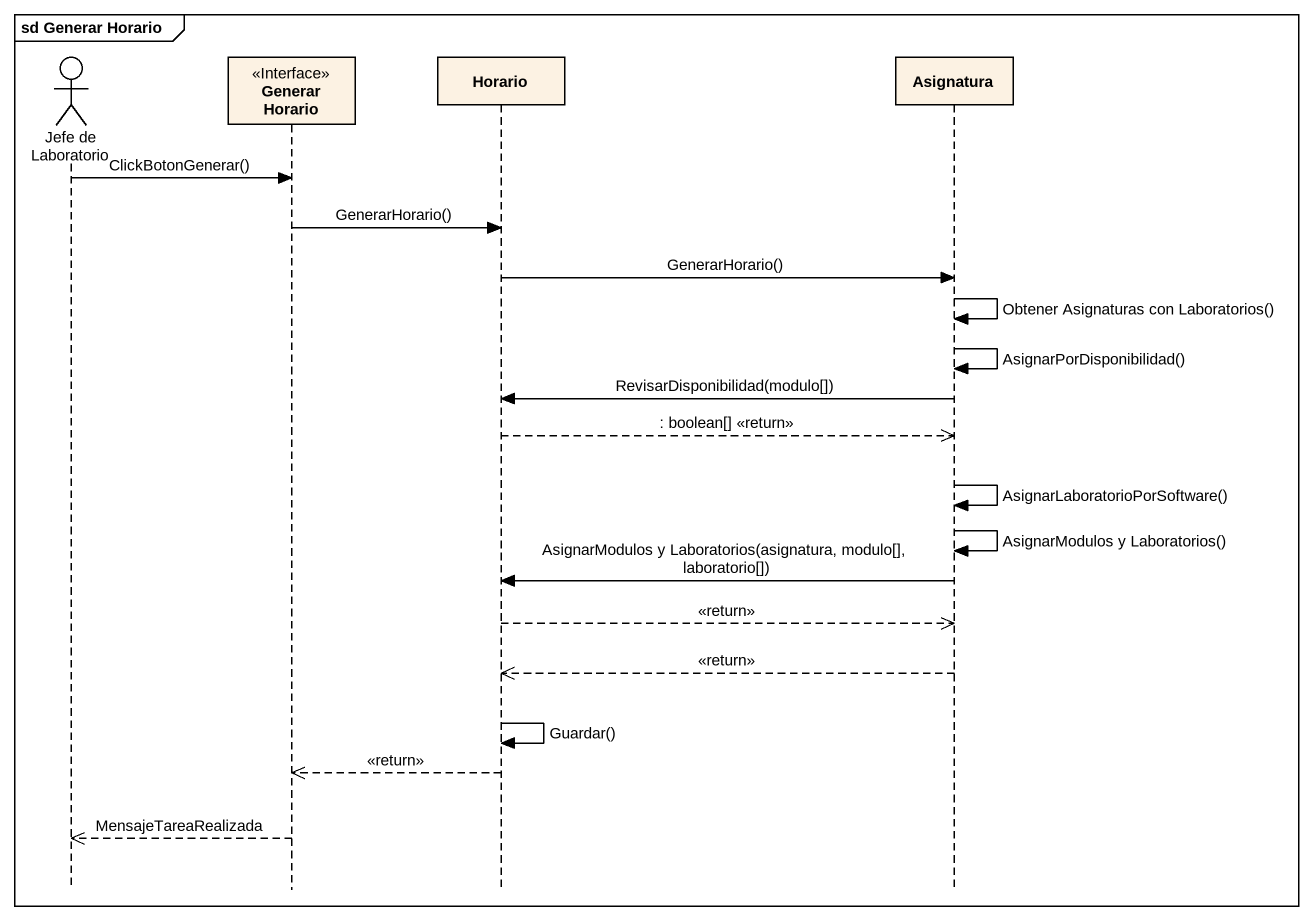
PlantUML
@startuml
mainframe sd Generar Horario
hide footbox
actor "Jefe de Laboratorio" as Jefe_de_Laboratorio
participant "Generar Horario" as Generar_Horario <<Interface>>
participant Horario
participant Asignatura

Jefe_de_Laboratorio -> Generar_Horario : ClickBotonGenerar()
Generar_Horario -> Horario : GenerarHorario()
Horario -> Asignatura : GenerarHorario()
Asignatura -> Asignatura : Obtener Asignaturas con Laboratorios()
Asignatura -> Asignatura : AsignarPorDisponibilidad()
Asignatura -> Horario : RevisarDisponibilidad(modulo[])
Horario -->> Asignatura : : boolean[] <<return>>
Asignatura -> Asignatura : AsignarLaboratorioPorSoftware()
Asignatura -> Asignatura : AsignarModulos y Laboratorios()
Asignatura -> Horario : AsignarModulos y Laboratorios(asignatura, modulo[], laboratorio[])
Horario -->> Asignatura : <<return>>
Asignatura -->> Horario : <<return>>
Horario -> Horario : Guardar()
Horario -->> Generar_Horario : <<return>>
Generar_Horario -->> Jefe_de_Laboratorio : MensajeTareaRealizada
@enduml
